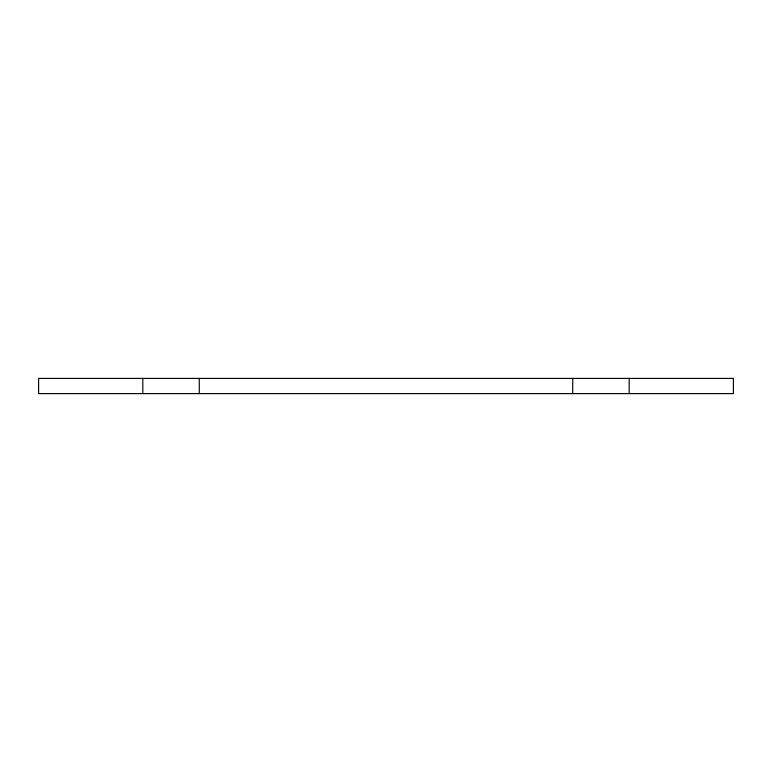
<?xml version="1.0" encoding="UTF-8"?>
<svg xmlns="http://www.w3.org/2000/svg" width="772" height="772" viewBox="0 0 772 772"><rect width="100%" height="100%" fill="white"/><g stroke="black" fill="none" stroke-linecap="round" stroke-linejoin="round"><path stroke-width="1.16" d="M629.18 378.405L629.18 393.604M572.727 378.405L572.727 393.604M199.272 378.405L199.272 393.604M142.82 378.405L142.82 393.604M733.4 378.405L38.6 378.405L38.6 393.604L733.4 393.604L733.4 378.405"/></g></svg>
